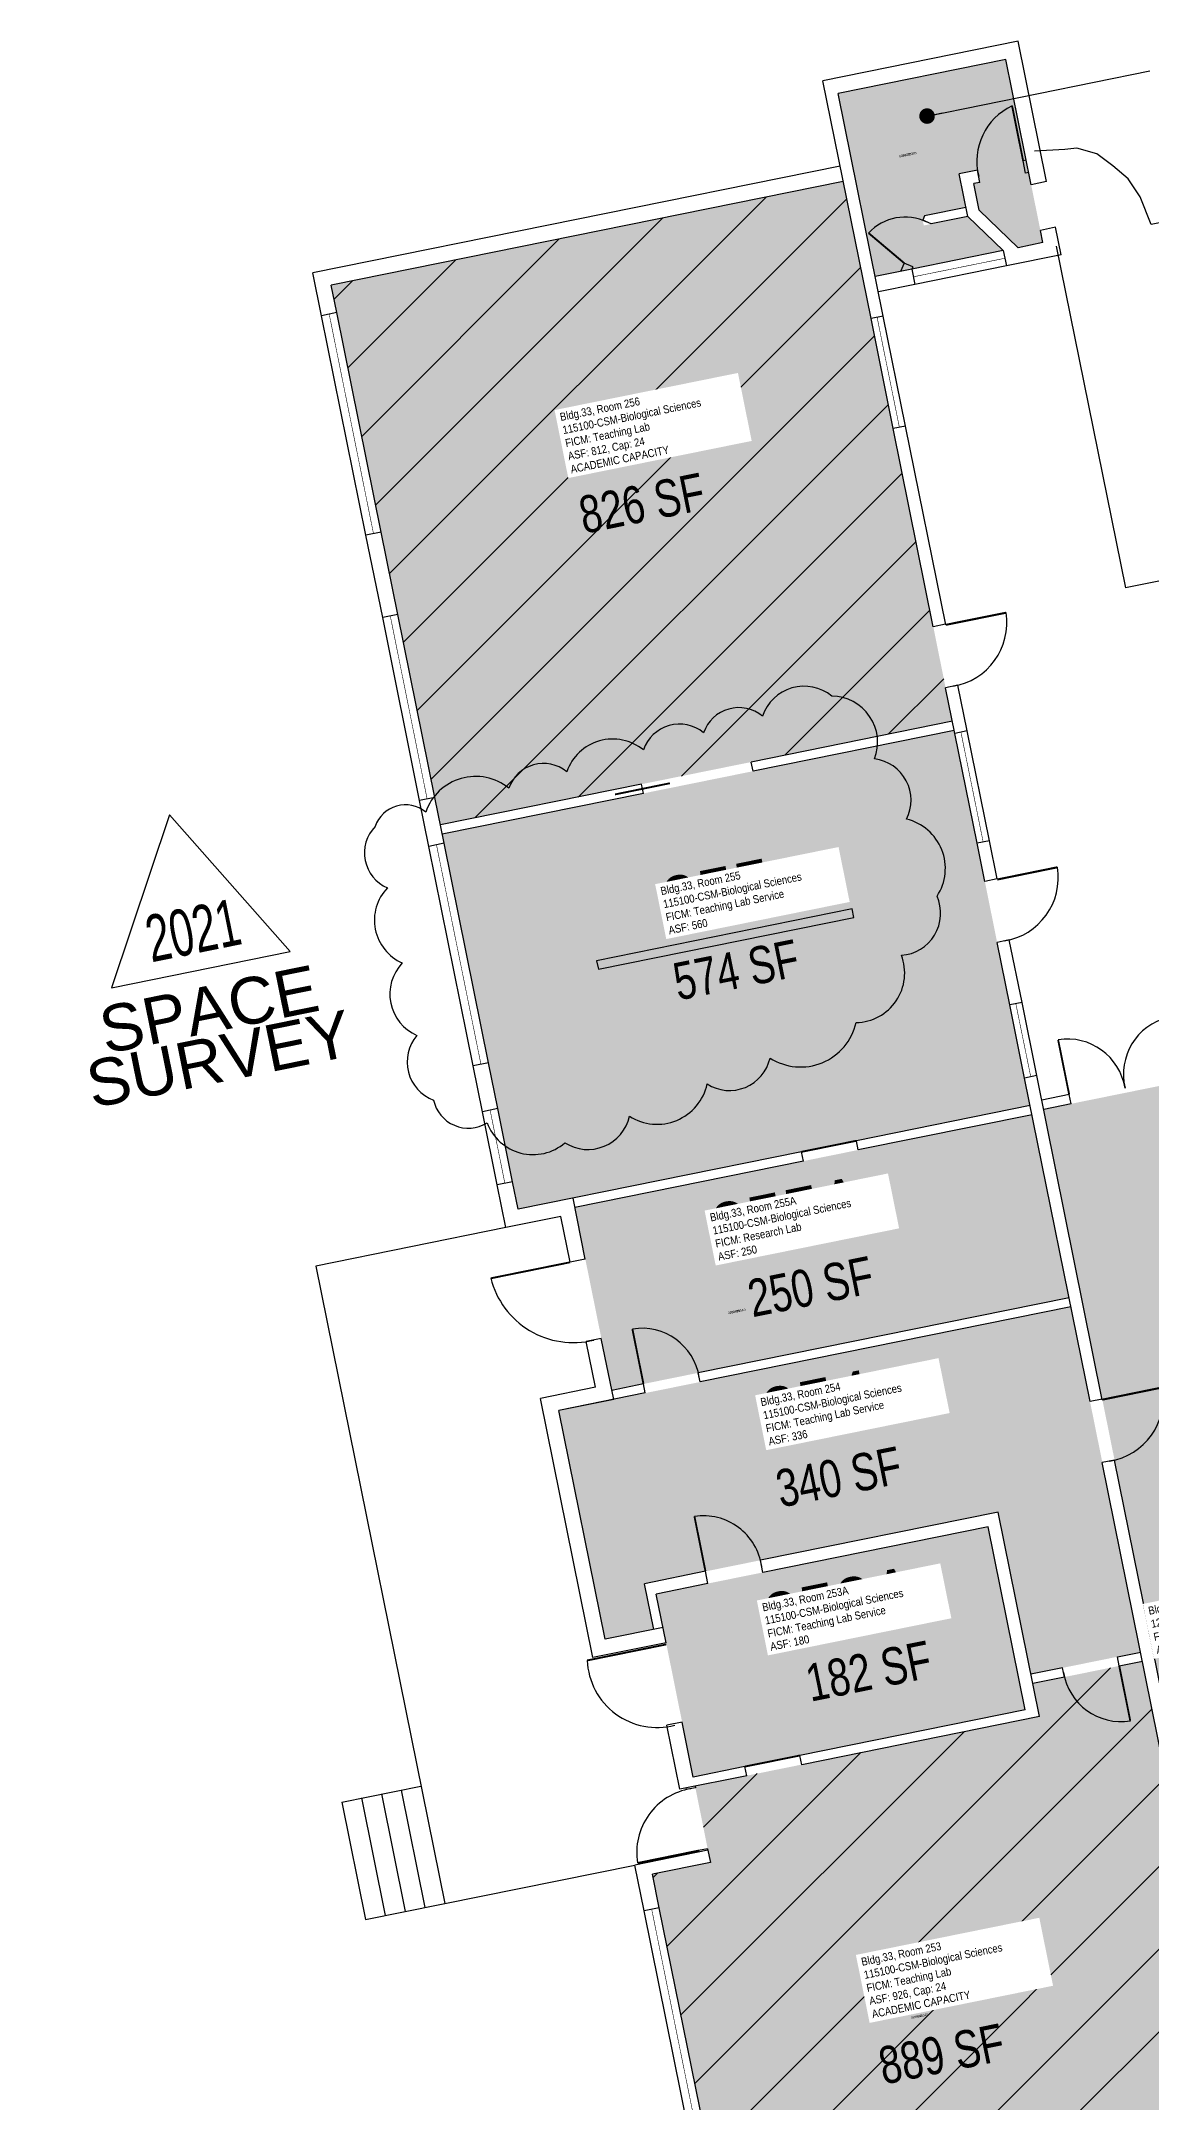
# Model space of a CAD drawing. Header units: inches. Extents: x 0 to 69221025, y 0 to 27683600.
# Drawn here: x 69217961 to 69218676, y 27682122 to 27683447 of the extents above; entities that cross this region are included whole.
import ezdxf
from ezdxf.enums import TextEntityAlignment as Align

# ---------------------------------------------------------------- set-up
doc = ezdxf.new("R2010")
doc.units = ezdxf.units.IN
doc.header["$LTSCALE"] = 0.25
doc.header["$MEASUREMENT"] = 0
doc.layers.get('0').update_dxf_attribs({"linetype": 'CONTINUOUS'})
for name, color, linetype in [('A-DOOR', 2, 'CONTINUOUS'), ('A-GLAZ', 1, 'CONTINUOUS'), ('A-IDEN-RNUM', 7, 'CONTINUOUS'), ('A-IDEN-SNUM', 4, 'CONTINUOUS'), ('A-IDEN-VNUM', 4, 'CONTINUOUS'), ('A-SITE', 3, 'CONTINUOUS'), ('A-WALL', 5, 'CONTINUOUS'), ('AREA-TEXT', 3, 'CONTINUOUS'), ('Rooms-Capacity', 4, 'CONTINUOUS'), ('Rooms-Category-Color', 7, 'CONTINUOUS'), ('Rooms-College-Color', 7, 'CONTINUOUS'), ('Rooms-Department-Color', 7, 'CONTINUOUS'), ('Rooms-Division-Color', 7, 'CONTINUOUS'), ('Rooms-Information', 7, 'CONTINUOUS')]:
    doc.layers.add(name, color=color, linetype=linetype)
doc.layers.add('A-REV', color=1, linetype='CONTINUOUS', true_color=0xff0000)
doc.styles.add('Arial', font='arial.ttf')
doc.styles.add('CP_AREA', font='arial.ttf', dxfattribs={"height": 15})
doc.styles.add('CP_ROOMSNUMBER', font='arial.ttf', dxfattribs={"height": 1})
doc.styles.add('CP_ROOMVNUMBER', font='arial.ttf', dxfattribs={"width": 0.85, "height": 0.075})
doc.styles.get("Standard").update_dxf_attribs({"font": 'arial.ttf'})
doc.dimstyles.get("Standard").update_dxf_attribs({"dimtxt": 0.18, "dimasz": 0.18, "dimexe": 0.18, "dimexo": 0.0625, "dimgap": 0.09, "dimtad": 0, "dimtih": 1, "dimtoh": 1, "dimdec": 4, "dimzin": 0, "dimdsep": 46, "dimtxsty": 'Standard', "dimcen": 0.09, "dimadec": 0, "dimazin": 0, "dimtfac": 1, "dimtdec": 4, "dimtofl": 0, "dimtmove": 0, "dimatfit": 3, "dimfxl": 1, "dimtolj": 1, "dimtzin": 0, "dimarcsym": 0})
pattern_1 = [(45, (0, 0), (-26.516504294, 26.516504294), [])]

# ---------------------------------------------------------------- blocks, each defined once
blk = doc.blocks.new('Space Revision')
at = {"layer": 'A-REV', "transparency": 16777216}
blk.add_lwpolyline([(0, 2.538), (-1.465, 0), (1.465, 0)], close=True, dxfattribs=at)
at = {"layer": 'A-REV', "transparency": 16777216, "insert": (0, -0.274), "char_height": 0.75, "attachment_point": 2, "line_spacing_factor": 0.65, "style": 'Arial'}
blk.add_mtext_dynamic_manual_height_columns('SPACE\\PSURVEY', width=1.2391, gutter_width=0.0182, heights=[0], dxfattribs=at)
at = {"layer": 'A-REV', "transparency": 16777216, "style": 'Arial', "width": 0.65}
blk.add_attdef('YEAR', text='', height=0.75, dxfattribs=at).set_placement((0, 0.646), align=Align.MIDDLE_CENTER)
at = {"layer": 'A-REV', "style": 'Arial', "flags": 1}
blk.add_attdef('UPDATES', text='', height=0.75, dxfattribs=at).set_placement((1.499, 1.084), align=Align.TOP_LEFT)

msp = doc.modelspace()

# ---------------------------------------------------------------- hatches: boundary and pattern name
at = {"layer": 'Rooms-Capacity'}
h = msp.add_hatch(dxfattribs=at)
h.set_pattern_fill('ANSI31', color=256, scale=300, style=0)
h.set_pattern_definition(pattern_1)
h.paths.add_polyline_path([(69218477.3, 27683356.9), (69218148, 27683290.3), (69218152, 27683270.7), (69218180.5, 27683129.5), (69218191.2, 27683076.6), (69218200.8, 27683029.5), (69218218.2, 27682943.3), (69218547.5, 27683009.9)])
h = msp.add_hatch(dxfattribs=at)
h.set_pattern_fill('ANSI31', color=256, scale=300, style=0)
h.set_pattern_definition(pattern_1)
h.paths.add_polyline_path([(69218599.2, 27682391.5), (69218603.5, 27682370.3), (69218382, 27682325.5), (69218391.9, 27682276.4), (69218354.7, 27682268.9), (69218359, 27682247.3), (69218387.6, 27682106.2), (69218393.5, 27682076.8), (69218417.3, 27681959.2), (69218420.5, 27681943.5), (69218749.8, 27682010.2), (69218669.7, 27682405.8)])
at = {"layer": 'Rooms-Category-Color', "true_color": 0xe3c5e1}
msp.add_hatch(color=254, dxfattribs=at).paths.add_polyline_path([(69218604.1, 27683325.4), (69218605.7, 27683317.6), (69218589.8, 27683314.3), (69218564.8, 27683338.4), (69218561.3, 27683355.5), (69218565.2, 27683356.3), (69218563.6, 27683364.1), (69218551.9, 27683361.8), (69218556.2, 27683340.2), (69218529.6, 27683334.8), (69218528.4, 27683331.9), (69218529.1, 27683328.6), (69218557.4, 27683334.3), (69218580.2, 27683312.4), (69218497.9, 27683295.7), (69218474.1, 27683413.4), (69218581.9, 27683435.2)])
at = {"layer": 'Rooms-Category-Color', "true_color": 0xe3f498}
for points in [[(69218477.3, 27683356.9), (69218148, 27683290.3), (69218152, 27683270.7), (69218180.5, 27683129.5), (69218191.2, 27683076.6), (69218200.8, 27683029.5), (69218218.2, 27682943.3), (69218547.5, 27683009.9)], [(69218563.4, 27682931.5), (69218549.1, 27683002.1), (69218548.7, 27683004), (69218219.4, 27682937.4), (69218268.2, 27682696.3), (69218597.5, 27682762.9), (69218593.9, 27682780.6), (69218584.4, 27682827.6)], [(69218598.7, 27682757), (69218304.7, 27682697.5), (69218328.5, 27682579.9), (69218622.5, 27682639.4)], [(69218668.6, 27682411.7), (69218623.7, 27682633.5), (69218294.4, 27682566.9), (69218324.1, 27682419.9), (69218355.5, 27682426.2), (69218349.5, 27682455.6), (69218576.9, 27682501.6), (69218598, 27682397.4)], [(69218570.6, 27682492.2), (69218357, 27682449), (69218363.4, 27682417.6), (69218380.8, 27682331.3), (69218594.4, 27682374.6)], [(69218599.2, 27682391.5), (69218603.5, 27682370.3), (69218382, 27682325.5), (69218391.9, 27682276.4), (69218354.7, 27682268.9), (69218359, 27682247.3), (69218387.6, 27682106.2), (69218393.5, 27682076.8), (69218417.3, 27681959.2), (69218420.5, 27681943.5), (69218749.8, 27682010.2), (69218669.7, 27682405.8)]]:
    msp.add_hatch(color=61, dxfattribs=at).paths.add_polyline_path(points)
at = {"layer": 'Rooms-Category-Color', "true_color": 0xadadad}
h = msp.add_hatch(color=253, dxfattribs=at)
edge = h.paths.add_edge_path()
edge.add_line((69219092, 27680359.2), (69219033.2, 27680347.3))
edge.add_line((69219033.2, 27680347.3), (69219054.7, 27680241.5))
edge.add_line((69219054.7, 27680241.5), (69219113.5, 27680253.4))
edge.add_line((69219113.5, 27680253.4), (69219150.4, 27680071))
edge.add_line((69219150.4, 27680071), (69219256.2, 27680092.4))
edge.add_line((69219256.2, 27680092.4), (69219239.5, 27680174.8))
edge.add_line((69219239.5, 27680174.8), (69219235.6, 27680174.1))
edge.add_line((69219235.6, 27680174.1), (69219233.6, 27680183.9))
edge.add_line((69219233.6, 27680183.9), (69219245.4, 27680186.2))
edge.add_line((69219245.4, 27680186.2), (69219247.4, 27680176.4))
edge.add_line((69219247.4, 27680176.4), (69219279.8, 27680183))
edge.add_line((69219279.8, 27680183), (69219256, 27680300.6))
edge.add_line((69219256, 27680300.6), (69219223.3, 27680294))
edge.add_arc((69219216.9, 27680296.8), 7, 191.4387, 336.64, ccw=False)
edge.add_arc((69219216.9, 27680296.8), 7, 126.4823, 191.4387, ccw=False)
edge.add_line((69219212.7, 27680302.4), (69219204.6, 27680342.9))
edge.add_arc((69219206.2, 27680349.7), 7, 191.4387, 256.3951, ccw=False)
edge.add_arc((69219206.2, 27680349.7), 7, 126.4823, 191.4387, ccw=False)
edge.add_line((69219202, 27680355.3), (69219193.8, 27680395.8))
edge.add_arc((69219195.5, 27680402.6), 7, 191.4387, 256.3951, ccw=False)
edge.add_arc((69219195.5, 27680402.6), 7, 126.4823, 191.4387, ccw=False)
edge.add_line((69219191.3, 27680408.3), (69219183.1, 27680448.8))
edge.add_arc((69219184.8, 27680455.6), 7, 191.4387, 256.3951, ccw=False)
edge.add_arc((69219184.8, 27680455.6), 7, 126.4823, 191.4387, ccw=False)
edge.add_line((69219180.6, 27680461.2), (69219172.4, 27680501.7))
edge.add_arc((69219174.1, 27680508.5), 7, 191.4387, 256.3951, ccw=False)
edge.add_arc((69219174.1, 27680508.5), 7, 70.4659, 191.4387, ccw=False)
edge.add_line((69219176.4, 27680515.1), (69219211.1, 27680522.1))
edge.add_line((69219211.1, 27680522.1), (69219187.7, 27680637.8))
edge.add_line((69219187.7, 27680637.8), (69219155.4, 27680631.2))
edge.add_line((69219155.4, 27680631.2), (69219157.4, 27680621.4))
edge.add_line((69219157.4, 27680621.4), (69219145.6, 27680619))
edge.add_line((69219145.6, 27680619), (69219143.6, 27680628.8))
edge.add_line((69219143.6, 27680628.8), (69219147.5, 27680629.6))
edge.add_line((69219147.5, 27680629.6), (69219133, 27680701.2))
edge.add_line((69219133, 27680701.2), (69219168.3, 27680708.3))
edge.add_line((69219168.3, 27680708.3), (69219154, 27680778.9))
edge.add_line((69219154, 27680778.9), (69219118.8, 27680771.7))
edge.add_line((69219118.8, 27680771.7), (69219113.6, 27680797.2))
edge.add_line((69219113.6, 27680797.2), (69219120.6, 27680802.8))
edge.add_line((69219120.6, 27680802.8), (69219103.9, 27680885.1))
edge.add_line((69219103.9, 27680885.1), (69219093.4, 27680897.2))
edge.add_line((69219093.4, 27680897.2), (69219062.4, 27681050.1))
edge.add_line((69219062.4, 27681050.1), (69219067.5, 27681065.4))
edge.add_line((69219067.5, 27681065.4), (69219052.2, 27681140.9))
edge.add_line((69219052.2, 27681140.9), (69219040.2, 27681159.9))
edge.add_line((69219040.2, 27681159.9), (69219038.2, 27681169.7))
edge.add_line((69219038.2, 27681169.7), (69219036.1, 27681180.5))
edge.add_line((69219036.1, 27681180.5), (69219036.1, 27681180.5))
edge.add_line((69219036.1, 27681180.5), (69218712, 27682781.9))
edge.add_line((69218712, 27682781.9), (69218606.2, 27682760.5))
edge.add_line((69218606.2, 27682760.5), (69218843.3, 27681588.3))
edge.add_line((69218843.3, 27681588.3), (69218835.5, 27681586.8))
edge.add_line((69218835.5, 27681586.8), (69218836.7, 27681580.9))
edge.add_line((69218836.7, 27681580.9), (69218822, 27681577.9))
edge.add_line((69218822, 27681577.9), (69218841.9, 27681479.3))
edge.add_arc((69218840.5, 27681471.5), 8, 11.4387, 79.4086, ccw=False)
edge.add_arc((69218840.5, 27681471.5), 8, -56.5312, 11.4387, ccw=False)
edge.add_line((69218844.9, 27681464.8), (69218882, 27681281.3))
edge.add_arc((69218880.5, 27681273.5), 8, 11.4387, 79.4086, ccw=False)
edge.add_arc((69218880.5, 27681273.5), 8, -56.5312, 11.4387, ccw=False)
edge.add_line((69218884.9, 27681266.8), (69218904.9, 27681168.2))
edge.add_line((69218904.9, 27681168.2), (69218919.5, 27681171.2))
edge.add_line((69218919.5, 27681171.2), (69218920.7, 27681165.3))
edge.add_line((69218920.7, 27681165.3), (69218928.6, 27681166.9))
edge.add_line((69218928.6, 27681166.9), (69218932.2, 27681149.2))
edge.add_line((69218932.2, 27681149.2), (69218934.4, 27681138.5))
edge.add_line((69218934.4, 27681138.5), (69219092, 27680359.2))
at = {"layer": 'Rooms-College-Color', "true_color": 0xffe090}
for points in [[(69218604.1, 27683325.4), (69218605.7, 27683317.6), (69218589.8, 27683314.3), (69218564.8, 27683338.4), (69218561.3, 27683355.5), (69218565.2, 27683356.3), (69218563.6, 27683364.1), (69218551.9, 27683361.8), (69218556.2, 27683340.2), (69218529.6, 27683334.8), (69218528.4, 27683331.9), (69218529.1, 27683328.6), (69218557.4, 27683334.3), (69218580.2, 27683312.4), (69218497.9, 27683295.7), (69218474.1, 27683413.4), (69218581.9, 27683435.2)], [(69218477.3, 27683356.9), (69218148, 27683290.3), (69218152, 27683270.7), (69218180.5, 27683129.5), (69218191.2, 27683076.6), (69218200.8, 27683029.5), (69218218.2, 27682943.3), (69218547.5, 27683009.9)], [(69218563.4, 27682931.5), (69218549.1, 27683002.1), (69218548.7, 27683004), (69218219.4, 27682937.4), (69218268.2, 27682696.3), (69218597.5, 27682762.9), (69218593.9, 27682780.6), (69218584.4, 27682827.6)], [(69218598.7, 27682757), (69218304.7, 27682697.5), (69218328.5, 27682579.9), (69218622.5, 27682639.4)], [(69218668.6, 27682411.7), (69218623.7, 27682633.5), (69218294.4, 27682566.9), (69218324.1, 27682419.9), (69218355.5, 27682426.2), (69218349.5, 27682455.6), (69218576.9, 27682501.6), (69218598, 27682397.4)], [(69218570.6, 27682492.2), (69218357, 27682449), (69218363.4, 27682417.6), (69218380.8, 27682331.3), (69218594.4, 27682374.6)], [(69218599.2, 27682391.5), (69218603.5, 27682370.3), (69218382, 27682325.5), (69218391.9, 27682276.4), (69218354.7, 27682268.9), (69218359, 27682247.3), (69218387.6, 27682106.2), (69218393.5, 27682076.8), (69218417.3, 27681959.2), (69218420.5, 27681943.5), (69218749.8, 27682010.2), (69218669.7, 27682405.8)]]:
    msp.add_hatch(color=41, dxfattribs=at).paths.add_polyline_path(points)
at = {"layer": 'Rooms-College-Color', "true_color": 0xadadad}
h = msp.add_hatch(color=253, dxfattribs=at)
edge = h.paths.add_edge_path()
edge.add_line((69219092, 27680359.2), (69219033.2, 27680347.3))
edge.add_line((69219033.2, 27680347.3), (69219054.7, 27680241.5))
edge.add_line((69219054.7, 27680241.5), (69219113.5, 27680253.4))
edge.add_line((69219113.5, 27680253.4), (69219150.4, 27680071))
edge.add_line((69219150.4, 27680071), (69219256.2, 27680092.4))
edge.add_line((69219256.2, 27680092.4), (69219239.5, 27680174.8))
edge.add_line((69219239.5, 27680174.8), (69219235.6, 27680174.1))
edge.add_line((69219235.6, 27680174.1), (69219233.6, 27680183.9))
edge.add_line((69219233.6, 27680183.9), (69219245.4, 27680186.2))
edge.add_line((69219245.4, 27680186.2), (69219247.4, 27680176.4))
edge.add_line((69219247.4, 27680176.4), (69219279.8, 27680183))
edge.add_line((69219279.8, 27680183), (69219256, 27680300.6))
edge.add_line((69219256, 27680300.6), (69219223.3, 27680294))
edge.add_arc((69219216.9, 27680296.8), 7, 191.4387, 336.64, ccw=False)
edge.add_arc((69219216.9, 27680296.8), 7, 126.4823, 191.4387, ccw=False)
edge.add_line((69219212.7, 27680302.4), (69219204.6, 27680342.9))
edge.add_arc((69219206.2, 27680349.7), 7, 191.4387, 256.3951, ccw=False)
edge.add_arc((69219206.2, 27680349.7), 7, 126.4823, 191.4387, ccw=False)
edge.add_line((69219202, 27680355.3), (69219193.8, 27680395.8))
edge.add_arc((69219195.5, 27680402.6), 7, 191.4387, 256.3951, ccw=False)
edge.add_arc((69219195.5, 27680402.6), 7, 126.4823, 191.4387, ccw=False)
edge.add_line((69219191.3, 27680408.3), (69219183.1, 27680448.8))
edge.add_arc((69219184.8, 27680455.6), 7, 191.4387, 256.3951, ccw=False)
edge.add_arc((69219184.8, 27680455.6), 7, 126.4823, 191.4387, ccw=False)
edge.add_line((69219180.6, 27680461.2), (69219172.4, 27680501.7))
edge.add_arc((69219174.1, 27680508.5), 7, 191.4387, 256.3951, ccw=False)
edge.add_arc((69219174.1, 27680508.5), 7, 70.4659, 191.4387, ccw=False)
edge.add_line((69219176.4, 27680515.1), (69219211.1, 27680522.1))
edge.add_line((69219211.1, 27680522.1), (69219187.7, 27680637.8))
edge.add_line((69219187.7, 27680637.8), (69219155.4, 27680631.2))
edge.add_line((69219155.4, 27680631.2), (69219157.4, 27680621.4))
edge.add_line((69219157.4, 27680621.4), (69219145.6, 27680619))
edge.add_line((69219145.6, 27680619), (69219143.6, 27680628.8))
edge.add_line((69219143.6, 27680628.8), (69219147.5, 27680629.6))
edge.add_line((69219147.5, 27680629.6), (69219133, 27680701.2))
edge.add_line((69219133, 27680701.2), (69219168.3, 27680708.3))
edge.add_line((69219168.3, 27680708.3), (69219154, 27680778.9))
edge.add_line((69219154, 27680778.9), (69219118.8, 27680771.7))
edge.add_line((69219118.8, 27680771.7), (69219113.6, 27680797.2))
edge.add_line((69219113.6, 27680797.2), (69219120.6, 27680802.8))
edge.add_line((69219120.6, 27680802.8), (69219103.9, 27680885.1))
edge.add_line((69219103.9, 27680885.1), (69219093.4, 27680897.2))
edge.add_line((69219093.4, 27680897.2), (69219062.4, 27681050.1))
edge.add_line((69219062.4, 27681050.1), (69219067.5, 27681065.4))
edge.add_line((69219067.5, 27681065.4), (69219052.2, 27681140.9))
edge.add_line((69219052.2, 27681140.9), (69219040.2, 27681159.9))
edge.add_line((69219040.2, 27681159.9), (69219038.2, 27681169.7))
edge.add_line((69219038.2, 27681169.7), (69219036.1, 27681180.5))
edge.add_line((69219036.1, 27681180.5), (69219036.1, 27681180.5))
edge.add_line((69219036.1, 27681180.5), (69218712, 27682781.9))
edge.add_line((69218712, 27682781.9), (69218606.2, 27682760.5))
edge.add_line((69218606.2, 27682760.5), (69218843.3, 27681588.3))
edge.add_line((69218843.3, 27681588.3), (69218835.5, 27681586.8))
edge.add_line((69218835.5, 27681586.8), (69218836.7, 27681580.9))
edge.add_line((69218836.7, 27681580.9), (69218822, 27681577.9))
edge.add_line((69218822, 27681577.9), (69218841.9, 27681479.3))
edge.add_arc((69218840.5, 27681471.5), 8, 11.4387, 79.4086, ccw=False)
edge.add_arc((69218840.5, 27681471.5), 8, -56.5312, 11.4387, ccw=False)
edge.add_line((69218844.9, 27681464.8), (69218882, 27681281.3))
edge.add_arc((69218880.5, 27681273.5), 8, 11.4387, 79.4086, ccw=False)
edge.add_arc((69218880.5, 27681273.5), 8, -56.5312, 11.4387, ccw=False)
edge.add_line((69218884.9, 27681266.8), (69218904.9, 27681168.2))
edge.add_line((69218904.9, 27681168.2), (69218919.5, 27681171.2))
edge.add_line((69218919.5, 27681171.2), (69218920.7, 27681165.3))
edge.add_line((69218920.7, 27681165.3), (69218928.6, 27681166.9))
edge.add_line((69218928.6, 27681166.9), (69218932.2, 27681149.2))
edge.add_line((69218932.2, 27681149.2), (69218934.4, 27681138.5))
edge.add_line((69218934.4, 27681138.5), (69219092, 27680359.2))
at = {"layer": 'Rooms-Department-Color', "true_color": 0xffe090}
for points in [[(69218604.1, 27683325.4), (69218605.7, 27683317.6), (69218589.8, 27683314.3), (69218564.8, 27683338.4), (69218561.3, 27683355.5), (69218565.2, 27683356.3), (69218563.6, 27683364.1), (69218551.9, 27683361.8), (69218556.2, 27683340.2), (69218529.6, 27683334.8), (69218528.4, 27683331.9), (69218529.1, 27683328.6), (69218557.4, 27683334.3), (69218580.2, 27683312.4), (69218497.9, 27683295.7), (69218474.1, 27683413.4), (69218581.9, 27683435.2)], [(69218477.3, 27683356.9), (69218148, 27683290.3), (69218152, 27683270.7), (69218180.5, 27683129.5), (69218191.2, 27683076.6), (69218200.8, 27683029.5), (69218218.2, 27682943.3), (69218547.5, 27683009.9)], [(69218563.4, 27682931.5), (69218549.1, 27683002.1), (69218548.7, 27683004), (69218219.4, 27682937.4), (69218268.2, 27682696.3), (69218597.5, 27682762.9), (69218593.9, 27682780.6), (69218584.4, 27682827.6)], [(69218598.7, 27682757), (69218304.7, 27682697.5), (69218328.5, 27682579.9), (69218622.5, 27682639.4)], [(69218668.6, 27682411.7), (69218623.7, 27682633.5), (69218294.4, 27682566.9), (69218324.1, 27682419.9), (69218355.5, 27682426.2), (69218349.5, 27682455.6), (69218576.9, 27682501.6), (69218598, 27682397.4)], [(69218570.6, 27682492.2), (69218357, 27682449), (69218363.4, 27682417.6), (69218380.8, 27682331.3), (69218594.4, 27682374.6)], [(69218599.2, 27682391.5), (69218603.5, 27682370.3), (69218382, 27682325.5), (69218391.9, 27682276.4), (69218354.7, 27682268.9), (69218359, 27682247.3), (69218387.6, 27682106.2), (69218393.5, 27682076.8), (69218417.3, 27681959.2), (69218420.5, 27681943.5), (69218749.8, 27682010.2), (69218669.7, 27682405.8)]]:
    msp.add_hatch(color=41, dxfattribs=at).paths.add_polyline_path(points)
at = {"layer": 'Rooms-Department-Color', "true_color": 0xacacac}
h = msp.add_hatch(color=253, dxfattribs=at)
edge = h.paths.add_edge_path()
edge.add_line((69219092, 27680359.2), (69219033.2, 27680347.3))
edge.add_line((69219033.2, 27680347.3), (69219054.7, 27680241.5))
edge.add_line((69219054.7, 27680241.5), (69219113.5, 27680253.4))
edge.add_line((69219113.5, 27680253.4), (69219150.4, 27680071))
edge.add_line((69219150.4, 27680071), (69219256.2, 27680092.4))
edge.add_line((69219256.2, 27680092.4), (69219239.5, 27680174.8))
edge.add_line((69219239.5, 27680174.8), (69219235.6, 27680174.1))
edge.add_line((69219235.6, 27680174.1), (69219233.6, 27680183.9))
edge.add_line((69219233.6, 27680183.9), (69219245.4, 27680186.2))
edge.add_line((69219245.4, 27680186.2), (69219247.4, 27680176.4))
edge.add_line((69219247.4, 27680176.4), (69219279.8, 27680183))
edge.add_line((69219279.8, 27680183), (69219256, 27680300.6))
edge.add_line((69219256, 27680300.6), (69219223.3, 27680294))
edge.add_arc((69219216.9, 27680296.8), 7, 191.4387, 336.64, ccw=False)
edge.add_arc((69219216.9, 27680296.8), 7, 126.4823, 191.4387, ccw=False)
edge.add_line((69219212.7, 27680302.4), (69219204.6, 27680342.9))
edge.add_arc((69219206.2, 27680349.7), 7, 191.4387, 256.3951, ccw=False)
edge.add_arc((69219206.2, 27680349.7), 7, 126.4823, 191.4387, ccw=False)
edge.add_line((69219202, 27680355.3), (69219193.8, 27680395.8))
edge.add_arc((69219195.5, 27680402.6), 7, 191.4387, 256.3951, ccw=False)
edge.add_arc((69219195.5, 27680402.6), 7, 126.4823, 191.4387, ccw=False)
edge.add_line((69219191.3, 27680408.3), (69219183.1, 27680448.8))
edge.add_arc((69219184.8, 27680455.6), 7, 191.4387, 256.3951, ccw=False)
edge.add_arc((69219184.8, 27680455.6), 7, 126.4823, 191.4387, ccw=False)
edge.add_line((69219180.6, 27680461.2), (69219172.4, 27680501.7))
edge.add_arc((69219174.1, 27680508.5), 7, 191.4387, 256.3951, ccw=False)
edge.add_arc((69219174.1, 27680508.5), 7, 70.4659, 191.4387, ccw=False)
edge.add_line((69219176.4, 27680515.1), (69219211.1, 27680522.1))
edge.add_line((69219211.1, 27680522.1), (69219187.7, 27680637.8))
edge.add_line((69219187.7, 27680637.8), (69219155.4, 27680631.2))
edge.add_line((69219155.4, 27680631.2), (69219157.4, 27680621.4))
edge.add_line((69219157.4, 27680621.4), (69219145.6, 27680619))
edge.add_line((69219145.6, 27680619), (69219143.6, 27680628.8))
edge.add_line((69219143.6, 27680628.8), (69219147.5, 27680629.6))
edge.add_line((69219147.5, 27680629.6), (69219133, 27680701.2))
edge.add_line((69219133, 27680701.2), (69219168.3, 27680708.3))
edge.add_line((69219168.3, 27680708.3), (69219154, 27680778.9))
edge.add_line((69219154, 27680778.9), (69219118.8, 27680771.7))
edge.add_line((69219118.8, 27680771.7), (69219113.6, 27680797.2))
edge.add_line((69219113.6, 27680797.2), (69219120.6, 27680802.8))
edge.add_line((69219120.6, 27680802.8), (69219103.9, 27680885.1))
edge.add_line((69219103.9, 27680885.1), (69219093.4, 27680897.2))
edge.add_line((69219093.4, 27680897.2), (69219062.4, 27681050.1))
edge.add_line((69219062.4, 27681050.1), (69219067.5, 27681065.4))
edge.add_line((69219067.5, 27681065.4), (69219052.2, 27681140.9))
edge.add_line((69219052.2, 27681140.9), (69219040.2, 27681159.9))
edge.add_line((69219040.2, 27681159.9), (69219038.2, 27681169.7))
edge.add_line((69219038.2, 27681169.7), (69219036.1, 27681180.5))
edge.add_line((69219036.1, 27681180.5), (69219036.1, 27681180.5))
edge.add_line((69219036.1, 27681180.5), (69218712, 27682781.9))
edge.add_line((69218712, 27682781.9), (69218606.2, 27682760.5))
edge.add_line((69218606.2, 27682760.5), (69218843.3, 27681588.3))
edge.add_line((69218843.3, 27681588.3), (69218835.5, 27681586.8))
edge.add_line((69218835.5, 27681586.8), (69218836.7, 27681580.9))
edge.add_line((69218836.7, 27681580.9), (69218822, 27681577.9))
edge.add_line((69218822, 27681577.9), (69218841.9, 27681479.3))
edge.add_arc((69218840.5, 27681471.5), 8, 11.4387, 79.4086, ccw=False)
edge.add_arc((69218840.5, 27681471.5), 8, -56.5312, 11.4387, ccw=False)
edge.add_line((69218844.9, 27681464.8), (69218882, 27681281.3))
edge.add_arc((69218880.5, 27681273.5), 8, 11.4387, 79.4086, ccw=False)
edge.add_arc((69218880.5, 27681273.5), 8, -56.5312, 11.4387, ccw=False)
edge.add_line((69218884.9, 27681266.8), (69218904.9, 27681168.2))
edge.add_line((69218904.9, 27681168.2), (69218919.5, 27681171.2))
edge.add_line((69218919.5, 27681171.2), (69218920.7, 27681165.3))
edge.add_line((69218920.7, 27681165.3), (69218928.6, 27681166.9))
edge.add_line((69218928.6, 27681166.9), (69218932.2, 27681149.2))
edge.add_line((69218932.2, 27681149.2), (69218934.4, 27681138.5))
edge.add_line((69218934.4, 27681138.5), (69219092, 27680359.2))
at = {"layer": 'Rooms-Division-Color', "true_color": 0xffe090}
for points in [[(69218604.1, 27683325.4), (69218605.7, 27683317.6), (69218589.8, 27683314.3), (69218564.8, 27683338.4), (69218561.3, 27683355.5), (69218565.2, 27683356.3), (69218563.6, 27683364.1), (69218551.9, 27683361.8), (69218556.2, 27683340.2), (69218529.6, 27683334.8), (69218528.4, 27683331.9), (69218529.1, 27683328.6), (69218557.4, 27683334.3), (69218580.2, 27683312.4), (69218497.9, 27683295.7), (69218474.1, 27683413.4), (69218581.9, 27683435.2)], [(69218477.3, 27683356.9), (69218148, 27683290.3), (69218152, 27683270.7), (69218180.5, 27683129.5), (69218191.2, 27683076.6), (69218200.8, 27683029.5), (69218218.2, 27682943.3), (69218547.5, 27683009.9)], [(69218563.4, 27682931.5), (69218549.1, 27683002.1), (69218548.7, 27683004), (69218219.4, 27682937.4), (69218268.2, 27682696.3), (69218597.5, 27682762.9), (69218593.9, 27682780.6), (69218584.4, 27682827.6)], [(69218598.7, 27682757), (69218304.7, 27682697.5), (69218328.5, 27682579.9), (69218622.5, 27682639.4)], [(69218668.6, 27682411.7), (69218623.7, 27682633.5), (69218294.4, 27682566.9), (69218324.1, 27682419.9), (69218355.5, 27682426.2), (69218349.5, 27682455.6), (69218576.9, 27682501.6), (69218598, 27682397.4)], [(69218570.6, 27682492.2), (69218357, 27682449), (69218363.4, 27682417.6), (69218380.8, 27682331.3), (69218594.4, 27682374.6)], [(69218599.2, 27682391.5), (69218603.5, 27682370.3), (69218382, 27682325.5), (69218391.9, 27682276.4), (69218354.7, 27682268.9), (69218359, 27682247.3), (69218387.6, 27682106.2), (69218393.5, 27682076.8), (69218417.3, 27681959.2), (69218420.5, 27681943.5), (69218749.8, 27682010.2), (69218669.7, 27682405.8)]]:
    msp.add_hatch(color=41, dxfattribs=at).paths.add_polyline_path(points)
at = {"layer": 'Rooms-Division-Color', "true_color": 0xadadad}
h = msp.add_hatch(color=253, dxfattribs=at)
edge = h.paths.add_edge_path()
edge.add_line((69219092, 27680359.2), (69219033.2, 27680347.3))
edge.add_line((69219033.2, 27680347.3), (69219054.7, 27680241.5))
edge.add_line((69219054.7, 27680241.5), (69219113.5, 27680253.4))
edge.add_line((69219113.5, 27680253.4), (69219150.4, 27680071))
edge.add_line((69219150.4, 27680071), (69219256.2, 27680092.4))
edge.add_line((69219256.2, 27680092.4), (69219239.5, 27680174.8))
edge.add_line((69219239.5, 27680174.8), (69219235.6, 27680174.1))
edge.add_line((69219235.6, 27680174.1), (69219233.6, 27680183.9))
edge.add_line((69219233.6, 27680183.9), (69219245.4, 27680186.2))
edge.add_line((69219245.4, 27680186.2), (69219247.4, 27680176.4))
edge.add_line((69219247.4, 27680176.4), (69219279.8, 27680183))
edge.add_line((69219279.8, 27680183), (69219256, 27680300.6))
edge.add_line((69219256, 27680300.6), (69219223.3, 27680294))
edge.add_arc((69219216.9, 27680296.8), 7, 191.4387, 336.64, ccw=False)
edge.add_arc((69219216.9, 27680296.8), 7, 126.4823, 191.4387, ccw=False)
edge.add_line((69219212.7, 27680302.4), (69219204.6, 27680342.9))
edge.add_arc((69219206.2, 27680349.7), 7, 191.4387, 256.3951, ccw=False)
edge.add_arc((69219206.2, 27680349.7), 7, 126.4823, 191.4387, ccw=False)
edge.add_line((69219202, 27680355.3), (69219193.8, 27680395.8))
edge.add_arc((69219195.5, 27680402.6), 7, 191.4387, 256.3951, ccw=False)
edge.add_arc((69219195.5, 27680402.6), 7, 126.4823, 191.4387, ccw=False)
edge.add_line((69219191.3, 27680408.3), (69219183.1, 27680448.8))
edge.add_arc((69219184.8, 27680455.6), 7, 191.4387, 256.3951, ccw=False)
edge.add_arc((69219184.8, 27680455.6), 7, 126.4823, 191.4387, ccw=False)
edge.add_line((69219180.6, 27680461.2), (69219172.4, 27680501.7))
edge.add_arc((69219174.1, 27680508.5), 7, 191.4387, 256.3951, ccw=False)
edge.add_arc((69219174.1, 27680508.5), 7, 70.4659, 191.4387, ccw=False)
edge.add_line((69219176.4, 27680515.1), (69219211.1, 27680522.1))
edge.add_line((69219211.1, 27680522.1), (69219187.7, 27680637.8))
edge.add_line((69219187.7, 27680637.8), (69219155.4, 27680631.2))
edge.add_line((69219155.4, 27680631.2), (69219157.4, 27680621.4))
edge.add_line((69219157.4, 27680621.4), (69219145.6, 27680619))
edge.add_line((69219145.6, 27680619), (69219143.6, 27680628.8))
edge.add_line((69219143.6, 27680628.8), (69219147.5, 27680629.6))
edge.add_line((69219147.5, 27680629.6), (69219133, 27680701.2))
edge.add_line((69219133, 27680701.2), (69219168.3, 27680708.3))
edge.add_line((69219168.3, 27680708.3), (69219154, 27680778.9))
edge.add_line((69219154, 27680778.9), (69219118.8, 27680771.7))
edge.add_line((69219118.8, 27680771.7), (69219113.6, 27680797.2))
edge.add_line((69219113.6, 27680797.2), (69219120.6, 27680802.8))
edge.add_line((69219120.6, 27680802.8), (69219103.9, 27680885.1))
edge.add_line((69219103.9, 27680885.1), (69219093.4, 27680897.2))
edge.add_line((69219093.4, 27680897.2), (69219062.4, 27681050.1))
edge.add_line((69219062.4, 27681050.1), (69219067.5, 27681065.4))
edge.add_line((69219067.5, 27681065.4), (69219052.2, 27681140.9))
edge.add_line((69219052.2, 27681140.9), (69219040.2, 27681159.9))
edge.add_line((69219040.2, 27681159.9), (69219038.2, 27681169.7))
edge.add_line((69219038.2, 27681169.7), (69219036.1, 27681180.5))
edge.add_line((69219036.1, 27681180.5), (69219036.1, 27681180.5))
edge.add_line((69219036.1, 27681180.5), (69218712, 27682781.9))
edge.add_line((69218712, 27682781.9), (69218606.2, 27682760.5))
edge.add_line((69218606.2, 27682760.5), (69218843.3, 27681588.3))
edge.add_line((69218843.3, 27681588.3), (69218835.5, 27681586.8))
edge.add_line((69218835.5, 27681586.8), (69218836.7, 27681580.9))
edge.add_line((69218836.7, 27681580.9), (69218822, 27681577.9))
edge.add_line((69218822, 27681577.9), (69218841.9, 27681479.3))
edge.add_arc((69218840.5, 27681471.5), 8, 11.4387, 79.4086, ccw=False)
edge.add_arc((69218840.5, 27681471.5), 8, -56.5312, 11.4387, ccw=False)
edge.add_line((69218844.9, 27681464.8), (69218882, 27681281.3))
edge.add_arc((69218880.5, 27681273.5), 8, 11.4387, 79.4086, ccw=False)
edge.add_arc((69218880.5, 27681273.5), 8, -56.5312, 11.4387, ccw=False)
edge.add_line((69218884.9, 27681266.8), (69218904.9, 27681168.2))
edge.add_line((69218904.9, 27681168.2), (69218919.5, 27681171.2))
edge.add_line((69218919.5, 27681171.2), (69218920.7, 27681165.3))
edge.add_line((69218920.7, 27681165.3), (69218928.6, 27681166.9))
edge.add_line((69218928.6, 27681166.9), (69218932.2, 27681149.2))
edge.add_line((69218932.2, 27681149.2), (69218934.4, 27681138.5))
edge.add_line((69218934.4, 27681138.5), (69219092, 27680359.2))

# ---------------------------------------------------------------- linework, layer by layer
at = {"layer": 'A-DOOR', "elevation": 0}
for points, const_width in [([(69218593, 27683370.1), (69218585.9, 27683405.4)], 1.2), ([(69218516.5, 27683304.4), (69218493.6, 27683323.7)], 1.2), ([(69218543.2, 27683071.9), (69218582, 27683079.7)], 1.32), ([(69218365.8, 27682970.1), (69218330.5, 27682962.9)], 1.2), ([(69218576.3, 27682908.2), (69218615.1, 27682916.1)], 1.32), ([(69218622.6, 27682770), (69218615.5, 27682805.2)], 1.2), ([(69218450.5, 27682733.2), (69218485.8, 27682740.3)], 1.2), ([(69218301.6, 27682662.2), (69218250.6, 27682651.9)], 1.2), ([(69218348.8, 27682584.1), (69218341.7, 27682619.3)], 1.2), ([(69218643.9, 27682573.9), (69218682.7, 27682581.8)], 1.32), ([(69218388.7, 27682463.6), (69218381.6, 27682498.9)], 1.2), ([(69218363.5, 27682416.6), (69218312.6, 27682406.3)], 1.2), ([(69218654.8, 27682402.8), (69218661.9, 27682367.5)], 1.2), ([(69218414.1, 27682338.1), (69218449.4, 27682345.2)], 1.2), ([(69218384.3, 27682284.1), (69218345, 27682276.1)], 1.2)]:
    msp.add_lwpolyline(points, dxfattribs=dict(at, const_width=const_width))
at = {"layer": 'A-DOOR', "const_width": 1.2, "elevation": 0}
msp.add_lwpolyline([(69218485.8, 27682740.3), (69218485.8, 27682740.3)], close=True, dxfattribs=at)
at = {"layer": 'A-DOOR'}
for centre, radius, start, end in [((69218602.3, 27683369.9, 0), 39.1, 114.7769, 194.3881), ((69218517.1, 27683301.9, 0), 32.1, 64.058, 137.183), ((69218541.2, 27683073.2, 0), 41.3, 279.1481, 9.1481), ((69218574.3, 27682909.5, 0), 41.3, 279.1481, 9.1481), ((69218695, 27682783.1, 0), 37.5, 103.7293, 193.7293), ((69218621.5, 27682768.2, 0), 37.5, 9.1481, 99.1481), ((69218303.6, 27682665.2, 0), 54.6, 194.052, 284.0652), ((69218347.7, 27682582.3, 0), 37.5, 9.1481, 99.1481), ((69218642, 27682575.2, 0), 41.3, 279.1481, 9.1481), ((69218387.2, 27682461.2, 0), 38.1, 8.4116, 98.4116), ((69218357.6, 27682408.2, 0), 45, 182.4248, 284.6221), ((69218656, 27682404.5, 0), 37.5, 189.1481, 279.1481), ((69218386, 27682282.9, 0), 41.5, 99.3684, 189.3684)]:
    msp.add_arc(centre, radius, start, end, dxfattribs=at)
at = {"layer": 'A-GLAZ'}
for p, q in [((69218580.2, 27683312.4, 0), (69218521.4, 27683300.5, 0)), ((69218582.2, 27683302.6, 0), (69218523.4, 27683290.7, 0)), ((69218170.3, 27683129.5, 0), (69218141.8, 27683270.6, 0)), ((69218180.1, 27683131.5, 0), (69218151.6, 27683272.6, 0)), ((69218509.4, 27683198.1, 0), (69218495.2, 27683268.7, 0)), ((69218517.3, 27683199.7, 0), (69218503, 27683270.3, 0)), ((69218214.6, 27682960.9, 0), (69218190.9, 27683078.5, 0)), ((69218204.8, 27682958.9, 0), (69218181.1, 27683076.6, 0)), ((69218563.4, 27682931.5, 0), (69218549.1, 27683002.1, 0)), ((69218571.3, 27682933.1, 0), (69218557, 27683003.7, 0)), ((69218249.2, 27682790.4, 0), (69218220.6, 27682931.5, 0)), ((69218239.4, 27682788.4, 0), (69218210.8, 27682929.5, 0)), ((69218593.9, 27682780.6, 0), (69218584.4, 27682827.6, 0)), ((69218601.8, 27682782.2, 0), (69218592.3, 27682829.2, 0)), ((69218254.8, 27682711.9, 0), (69218245.3, 27682759, 0)), ((69218264.6, 27682713.9, 0), (69218255.1, 27682761, 0)), ((69218377.8, 27682104.2, 0), (69218349.2, 27682245.4, 0)), ((69218387.6, 27682106.2, 0), (69218359, 27682247.3, 0))]:
    msp.add_line(p, q, dxfattribs=at)
at = {"layer": 'A-GLAZ', "const_width": 0.36, "elevation": 0}
for points in [[(69218522.4, 27683295.6), (69218581.2, 27683307.5)], [(69218146.7, 27683271.6), (69218175.2, 27683130.5)], [(69218499.1, 27683269.5), (69218513.4, 27683198.9)], [(69218186, 27683077.6), (69218209.7, 27682959.9)], [(69218553, 27683002.9), (69218567.3, 27682932.3)], [(69218244.3, 27682789.4), (69218215.7, 27682930.5)], [(69218588.3, 27682828.4), (69218597.9, 27682781.4)], [(69218250.2, 27682760), (69218259.7, 27682712.9)], [(69218354.1, 27682246.4), (69218382.7, 27682105.2)]]:
    msp.add_lwpolyline(points, dxfattribs=at)
at = {"layer": 'A-REV'}
msp.add_lwpolyline([(69218176.2, 27682942.3, 0.520567), (69218184.1, 27682902.8, 0.520567), (69218193.7, 27682854.6, 0.520567), (69218203.1, 27682808, 0.520567), (69218213.8, 27682766.5, 0.520567), (69218248.2, 27682751.9, 0.520567), (69218298.3, 27682739, 0.520567), (69218339.8, 27682756.1, 0.520567), (69218389.8, 27682776.8, 0.520567), (69218430.2, 27682793.5, 0.520567), (69218485.6, 27682816.3, 0.520567), (69218514.7, 27682859.5, 0.520567), (69218537.6, 27682897.5, 0.520567), (69218518, 27682947, 0.520567), (69218497.5, 27682985.7, 0.520567), (69218470, 27683026.1, 0.520567), (69218425.3, 27683013.3, 0.520567), (69218387.5, 27683002.6, 0.520567), (69218348.8, 27682991.5, 0.520567), (69218299.5, 27682977.5, 0.520567), (69218262.2, 27682966.9, 0.520567), (69218208.8, 27682951.6, 0.520567)], format="xyb", close=True, dxfattribs=at)
at = {"layer": 'A-SITE'}
for p, q in [((69218619.8, 27683377.5), (69218600.4, 27683376.3)), ((69218627.5, 27683378.2), (69218619.8, 27683377.5)), ((69218640.3, 27683374.7), (69218627.5, 27683378.2)), ((69218650.7, 27683366.9), (69218640.3, 27683374.7)), ((69218660.5, 27683358.5), (69218650.7, 27683366.9)), ((69218668.2, 27683347.1), (69218660.5, 27683358.5)), ((69218819.5, 27683357.9), (69218675.4, 27683329.3)), ((69218675.4, 27683329.3), (69218668.2, 27683347.1)), ((69218614.3, 27683315.2), (69218658.8, 27683095.6)), ((69218892, 27683142.8), (69218658.8, 27683095.6)), ((69218260.4, 27682684.5, 0), (69218138.1, 27682659.8, 0)), ((69218138.1, 27682659.8, 0), (69218221, 27682250, 0)), ((69218154.8, 27682315.3, 0), (69218205.7, 27682325.6, 0)), ((69218170.1, 27682239.7, 0), (69218343.3, 27682274.8, 0))]:
    msp.add_line(p, q, dxfattribs=at)
at = {"layer": 'A-SITE', "elevation": 0}
for points in [[(69218193, 27682323), (69218208.3, 27682247.5)], [(69218154.8, 27682315.3), (69218170.1, 27682239.7)], [(69218167.5, 27682317.9), (69218182.8, 27682242.3)], [(69218180.3, 27682320.5), (69218195.5, 27682244.9)]]:
    msp.add_lwpolyline(points, dxfattribs=at)
at = {"layer": 'A-WALL'}
for p, q in [((69218589.7, 27683447, 0), (69218464.2, 27683421.6, 0)), ((69218581.9, 27683435.2, 0), (69218474.1, 27683413.4, 0)), ((69218598.2, 27683354.8, 0), (69218581.9, 27683435.2, 0)), ((69218608, 27683356.8, 0), (69218589.7, 27683447, 0)), ((69218495.2, 27683268.7, 0), (69218464.2, 27683421.6, 0)), ((69218503, 27683270.3, 0), (69218474.1, 27683413.4, 0)), ((69218595, 27683370.5, 0), (69218593, 27683370.1, 0)), ((69218594.6, 27683362.2, 0), (69218593, 27683370.1, 0)), ((69218475.3, 27683366.7, 0), (69218136.2, 27683298.1, 0)), ((69218477.3, 27683356.9, 0), (69218148, 27683290.3, 0)), ((69218563.6, 27683364.1, 0), (69218551.9, 27683361.8, 0)), ((69218557.4, 27683334.3, 0), (69218551.9, 27683361.8, 0)), ((69218565.2, 27683356.3, 0), (69218561.3, 27683355.5, 0)), ((69218564.8, 27683338.4, 0), (69218561.3, 27683355.5, 0)), ((69218565.2, 27683356.3, 0), (69218563.6, 27683364.1, 0)), ((69218596.6, 27683362.6, 0), (69218594.6, 27683362.2, 0)), ((69218608, 27683356.8, 0), (69218598.2, 27683354.8, 0)), ((69218529.6, 27683334.8, 0), (69218528.4, 27683331.9, 0)), ((69218533.9, 27683329.6, 0), (69218528.4, 27683331.9, 0)), ((69218556.2, 27683340.2, 0), (69218529.6, 27683334.8, 0)), ((69218557.4, 27683334.3, 0), (69218533.9, 27683329.6, 0)), ((69218580.2, 27683312.4, 0), (69218557.4, 27683334.3, 0)), ((69218589.8, 27683314.3, 0), (69218564.8, 27683338.4, 0)), ((69218605.7, 27683317.6, 0), (69218589.8, 27683314.3, 0)), ((69218613.9, 27683327.4, 0), (69218604.1, 27683325.4, 0)), ((69218605.7, 27683317.6, 0), (69218604.1, 27683325.4, 0)), ((69218617.5, 27683309.7, 0), (69218613.9, 27683327.4, 0)), ((69218516.5, 27683304.4, 0), (69218514.2, 27683299.1, 0)), ((69218522, 27683302, 0), (69218516.5, 27683304.4, 0)), ((69218522, 27683302, 0), (69218521.4, 27683300.5, 0)), ((69218580.2, 27683312.4, 0), (69218582.2, 27683302.6, 0)), ((69218617.5, 27683309.7, 0), (69218582.2, 27683302.6, 0)), ((69218141.8, 27683270.6, 0), (69218136.2, 27683298.1, 0)), ((69218151.6, 27683272.6, 0), (69218148, 27683290.3, 0)), ((69218521.4, 27683300.5, 0), (69218497.9, 27683295.7, 0)), ((69218523.4, 27683290.7, 0), (69218499.9, 27683285.9, 0)), ((69218521.4, 27683300.5, 0), (69218523.4, 27683290.7, 0)), ((69218151.6, 27683272.6, 0), (69218141.8, 27683270.6, 0)), ((69218503, 27683270.3, 0), (69218495.2, 27683268.7, 0)), ((69218517.3, 27683199.7, 0), (69218509.4, 27683198.1, 0)), ((69218535.2, 27683070.7, 0), (69218509.4, 27683198.1, 0)), ((69218543.2, 27683071.9, 0), (69218517.3, 27683199.7, 0)), ((69218180.1, 27683131.5, 0), (69218170.3, 27683129.5, 0)), ((69218190.9, 27683078.5, 0), (69218180.1, 27683131.5, 0)), ((69218181.1, 27683076.6, 0), (69218170.3, 27683129.5, 0)), ((69218190.9, 27683078.5, 0), (69218181.1, 27683076.6, 0)), ((69218543.1, 27683072.3, 0), (69218535.2, 27683070.7, 0)), ((69218551, 27683033.1, 0), (69218543.1, 27683031.5, 0)), ((69218549.1, 27683002.1, 0), (69218543.1, 27683031.5, 0)), ((69218557, 27683003.7, 0), (69218551, 27683033.1, 0)), ((69218547.5, 27683009.9, 0), (69218418.1, 27682983.7, 0)), ((69218548.7, 27683004, 0), (69218419.3, 27682977.9, 0)), ((69218557, 27683003.7, 0), (69218549.1, 27683002.1, 0)), ((69218419.3, 27682977.9, 0), (69218418.1, 27682983.7, 0)), ((69218214.6, 27682960.9, 0), (69218204.8, 27682958.9, 0)), ((69218210.8, 27682929.5, 0), (69218204.8, 27682958.9, 0)), ((69218220.6, 27682931.5, 0), (69218214.6, 27682960.9, 0)), ((69218347.6, 27682969.5, 0), (69218218.2, 27682943.3, 0)), ((69218348.8, 27682963.6, 0), (69218219.4, 27682937.4, 0)), ((69218348.8, 27682963.6, 0), (69218347.6, 27682969.5, 0)), ((69218220.6, 27682931.5, 0), (69218210.8, 27682929.5, 0)), ((69218571.3, 27682933.1, 0), (69218563.4, 27682931.5, 0)), ((69218568.3, 27682907, 0), (69218563.4, 27682931.5, 0)), ((69218576.2, 27682908.6, 0), (69218571.3, 27682933.1, 0)), ((69218576.2, 27682908.6, 0), (69218568.3, 27682907, 0)), ((69218584.1, 27682869.4, 0), (69218576.3, 27682867.8, 0)), ((69218584.4, 27682827.6, 0), (69218576.3, 27682867.8, 0)), ((69218592.3, 27682829.2, 0), (69218584.1, 27682869.4, 0)), ((69218592.3, 27682829.2, 0), (69218584.4, 27682827.6, 0)), ((69218249.2, 27682790.4, 0), (69218239.4, 27682788.4, 0)), ((69218245.3, 27682759, 0), (69218239.4, 27682788.4, 0)), ((69218255.1, 27682761, 0), (69218249.2, 27682790.4, 0)), ((69218601.8, 27682782.2, 0), (69218593.9, 27682780.6, 0)), ((69218636, 27682572.7, 0), (69218593.9, 27682780.6, 0)), ((69218643.9, 27682573.9, 0), (69218601.8, 27682782.2, 0)), ((69218255.1, 27682761, 0), (69218245.3, 27682759, 0)), ((69218597.5, 27682762.9, 0), (69218485.8, 27682740.3, 0)), ((69218622.6, 27682770, 0), (69218605, 27682766.4, 0)), ((69218623.8, 27682764.1, 0), (69218606.2, 27682760.5, 0)), ((69218623.8, 27682764.1, 0), (69218622.6, 27682770, 0)), ((69218598.7, 27682757, 0), (69218487, 27682734.4, 0)), ((69218450.5, 27682733.2, 0), (69218268.2, 27682696.3, 0)), ((69218451.7, 27682727.3, 0), (69218450.5, 27682733.2, 0)), ((69218487, 27682734.4, 0), (69218485.8, 27682740.3, 0)), ((69218451.7, 27682727.3, 0), (69218304.7, 27682697.5, 0)), ((69218264.6, 27682713.9, 0), (69218254.8, 27682711.9, 0)), ((69218260.4, 27682684.5, 0), (69218254.8, 27682711.9, 0)), ((69218268.2, 27682696.3, 0), (69218264.6, 27682713.9, 0)), ((69218311.4, 27682664.2, 0), (69218303.5, 27682703.4, 0)), ((69218295.7, 27682691.6, 0), (69218260.4, 27682684.5, 0)), ((69218301.6, 27682662.2, 0), (69218295.7, 27682691.6, 0)), ((69218311.4, 27682664.2, 0), (69218301.6, 27682662.2, 0)), ((69218622.5, 27682639.4, 0), (69218384.1, 27682591.2, 0)), ((69218623.7, 27682633.5, 0), (69218385.3, 27682585.3, 0)), ((69218321.7, 27682613.3, 0), (69218311.9, 27682611.3, 0)), ((69218329.7, 27682574.1, 0), (69218321.7, 27682613.3, 0)), ((69218317.9, 27682581.9, 0), (69218311.9, 27682611.3, 0)), ((69218385.3, 27682585.3, 0), (69218384.1, 27682591.2, 0)), ((69218317.9, 27682581.9, 0), (69218282.6, 27682574.7, 0)), ((69218316.3, 27682408.1, 0), (69218282.6, 27682574.7, 0)), ((69218350, 27682578.2, 0), (69218294.4, 27682566.9, 0)), ((69218329.7, 27682574.1, 0), (69218294.4, 27682566.9, 0)), ((69218348.8, 27682584.1, 0), (69218328.5, 27682579.9, 0)), ((69218350, 27682578.2, 0), (69218348.8, 27682584.1, 0)), ((69218643.8, 27682574.3, 0), (69218636, 27682572.7, 0)), ((69218319.9, 27682572.1, 0), (69218294.4, 27682566.9, 0)), ((69218324.1, 27682419.9, 0), (69218294.4, 27682566.9, 0)), ((69218651.8, 27682535.1, 0), (69218643.9, 27682533.5, 0)), ((69218699.6, 27682258.1, 0), (69218643.9, 27682533.5, 0)), ((69218707.6, 27682259.3, 0), (69218651.8, 27682535.1, 0)), ((69218576.9, 27682501.6, 0), (69218424, 27682470.7, 0)), ((69218603.5, 27682370.3, 0), (69218576.9, 27682501.6, 0)), ((69218570.6, 27682492.2, 0), (69218425.6, 27682462.8, 0)), ((69218594.4, 27682374.6, 0), (69218570.6, 27682492.2, 0)), ((69218425.6, 27682462.8, 0), (69218424, 27682470.7, 0)), ((69218388.7, 27682463.6, 0), (69218349.5, 27682455.6, 0)), ((69218355.5, 27682426.2, 0), (69218349.5, 27682455.6, 0)), ((69218390.3, 27682455.7, 0), (69218357, 27682449, 0)), ((69218390.3, 27682455.7, 0), (69218388.7, 27682463.6, 0)), ((69218363.4, 27682417.6, 0), (69218357, 27682449, 0)), ((69218361.4, 27682427.4, 0), (69218324.1, 27682419.9, 0)), ((69218363.4, 27682417.6, 0), (69218316.3, 27682408.1, 0)), ((69218618.3, 27682401.5), (69218598, 27682397.4)), ((69218619.5, 27682395.6, 0), (69218618.3, 27682401.5)), ((69218653.6, 27682408.6), (69218668.6, 27682411.7)), ((69218654.8, 27682402.8, 0), (69218653.6, 27682408.6)), ((69218654.8, 27682402.8, 0), (69218669.7, 27682405.8, 0)), ((69218619.5, 27682395.6, 0), (69218599.2, 27682391.5, 0)), ((69218594.4, 27682374.6, 0), (69218449.4, 27682345.2, 0)), ((69218373.7, 27682366.7, 0), (69218363.9, 27682364.7, 0)), ((69218372.2, 27682323.5, 0), (69218363.9, 27682364.7, 0)), ((69218380.8, 27682331.3, 0), (69218373.7, 27682366.7, 0)), ((69218603.5, 27682370.3, 0), (69218450.6, 27682339.3, 0)), ((69218414.1, 27682338.1, 0), (69218380.8, 27682331.3, 0)), ((69218415.3, 27682332.2, 0), (69218414.1, 27682338.1, 0)), ((69218450.6, 27682339.3, 0), (69218449.4, 27682345.2, 0)), ((69218415.3, 27682332.2, 0), (69218372.2, 27682323.5, 0)), ((69218376.1, 27682324.3, 0), (69218376.3, 27682323.3, 0)), ((69218382.2, 27682324.5, 0), (69218376.3, 27682323.3, 0)), ((69218382, 27682325.5, 0), (69218382.2, 27682324.5, 0)), ((69218390.3, 27682284.3, 0), (69218343.3, 27682274.8, 0)), ((69218390.1, 27682285.3, 0), (69218384.3, 27682284.1, 0)), ((69218384.3, 27682284.1, 0), (69218384.4, 27682283.1, 0)), ((69218390.1, 27682285.3, 0), (69218391.9, 27682276.4, 0)), ((69218349.2, 27682245.4, 0), (69218343.3, 27682274.8, 0)), ((69218391.9, 27682276.4, 0), (69218354.7, 27682268.9, 0)), ((69218359, 27682247.3, 0), (69218354.7, 27682268.9, 0)), ((69218359, 27682247.3, 0), (69218349.2, 27682245.4, 0))]:
    msp.add_line(p, q, dxfattribs=at)
at = {"layer": 'A-WALL', "elevation": 0}
msp.add_lwpolyline([(69218319.8, 27682850.6), (69218484.1, 27682883.9), (69218483, 27682889.3), (69218318.7, 27682856)], close=True, dxfattribs=at)

# ---------------------------------------------------------------- block references
at = {"xscale": 40, "yscale": 40, "zscale": 40, "rotation": 11.44}
msp.add_blockref('Space Revision', (69218064.2, 27682850.3), dxfattribs=at).add_auto_attribs({'YEAR': '2021'})

# ---------------------------------------------------------------- texts
at = {"layer": 'A-IDEN-RNUM', "style": 'CP_ROOMSNUMBER'}
for s, p in [('0293-00', (69218513.5, 27683372.3)), ('0256-00', (69218314.2, 27683197.2)), ('0255-00', (69218383.3, 27682879)), ('0255-A0', (69218403.4, 27682628.9)), ('0254-00', (69218440.6, 27682572.5)), ('0253-A0', (69218465.4, 27682450.1)), ('0253-00', (69218520.9, 27682175.9))]:
    msp.add_text(s, height=1.44, rotation=11.4387, dxfattribs=at).set_placement(p)
at = {"layer": 'A-IDEN-SNUM', "style": 'CP_ROOMSNUMBER'}
for s, p in [('0330029300', (69218513.5, 27683372.3)), ('0330025600', (69218314.2, 27683197.2)), ('0330025500', (69218383.3, 27682879)), ('03300255A0', (69218403.4, 27682628.9)), ('0330025400', (69218440.6, 27682572.5)), ('03300253A0', (69218465.4, 27682450.1)), ('0330025300', (69218520.9, 27682175.9))]:
    msp.add_text(s, height=1.44, rotation=11.4387, dxfattribs=at).set_placement(p)
at = {"layer": 'A-IDEN-VNUM', "style": 'CP_ROOMVNUMBER', "width": 0.85}
for s, p in [('256', (69218302.5, 27683169.2)), ('255', (69218365.5, 27682872.9)), ('255A', (69218397.3, 27682663.1)), ('254', (69218429.8, 27682544.4)), ('253A', (69218430.9, 27682412.5)), ('253', (69218496.3, 27682176.3))]:
    msp.add_text(s, height=36, rotation=11.4387, dxfattribs=at).set_placement(p)
at = {"layer": 'AREA-TEXT', "style": 'CP_AREA', "width": 0.75}
for s, p in [('826 SF', (69218347.8, 27683150.1)), ('574 SF', (69218408.4, 27682850.2)), ('250 SF', (69218456.3, 27682646.6)), ('340 SF', (69218474.4, 27682524.3)), ('182 SF', (69218493.6, 27682399.5)), ('889 SF', (69218540.5, 27682153.4))]:
    msp.add_text(s, height=24, rotation=11.4387, dxfattribs=at).set_placement(p, align=Align.MIDDLE_CENTER)

# ---------------------------------------------------------------- leaders
msp.add_leader([(69218531.2, 27683398.9), (69218674.5, 27683427.9)], dimstyle='Standard', override={"dimscale": 40, "dimasz": 0.25, "dimdec": 2, "dimlunit": 3, "dimtxsty": 'CP_ROOMVNUMBER', "dimtdec": 2, "dimtmove": 2, "dimldrblk": 'Dot'})

# ---------------------------------------------------------------- next in the draw order: texts
at = {"layer": 'Rooms-Information', "width": 115.2, "attachment_point": 7, "rotation": 11.4387, "style": 'CP_ROOMVNUMBER', "bg_fill": 3, "box_fill_scale": 1.5, "bg_fill_color": 256, "bg_fill_true_color": 13158600, "bg_fill_transparency": 0}
for s, insert, char_height in [('Bldg.33, Room 256^M^J115100-CSM-Biological Sciences^M^JFICM: Teaching Lab^M^JASF: 812, Cap: 24^M^JACADEMIC CAPACITY', (69218302.5, 27683169.2), 5.1429), ('Bldg.33, Room 255^M^J115100-CSM-Biological Sciences^M^JFICM: Teaching Lab Service^M^JASF: 560', (69218365.5, 27682872.9), 5.143), ('Bldg.33, Room 255A^M^J115100-CSM-Biological Sciences^M^JFICM: Research Lab^M^JASF: 250', (69218397.3, 27682663.1), 5.143), ('Bldg.33, Room 254^M^J115100-CSM-Biological Sciences^M^JFICM: Teaching Lab Service^M^JASF: 336', (69218429.8, 27682544.4), 5.143), ('Bldg.33, Room 253A^M^J115100-CSM-Biological Sciences^M^JFICM: Teaching Lab Service^M^JASF: 180', (69218430.9, 27682412.5), 5.143), ('Bldg.33, Room C201^M^J128300-FacMgmt-Custodial Services^M^JFICM: Corridor / Circulation^M^JASF: ', (69218679.2, 27682410.3), 5.143), ('Bldg.33, Room 253^M^J115100-CSM-Biological Sciences^M^JFICM: Teaching Lab^M^JASF: 926, Cap: 24^M^JACADEMIC CAPACITY', (69218496.3, 27682176.3), 5.1429)]:
    msp.add_mtext(s, dxfattribs=dict(at, insert=insert, char_height=char_height))

doc.saveas('drawing.dxf')
